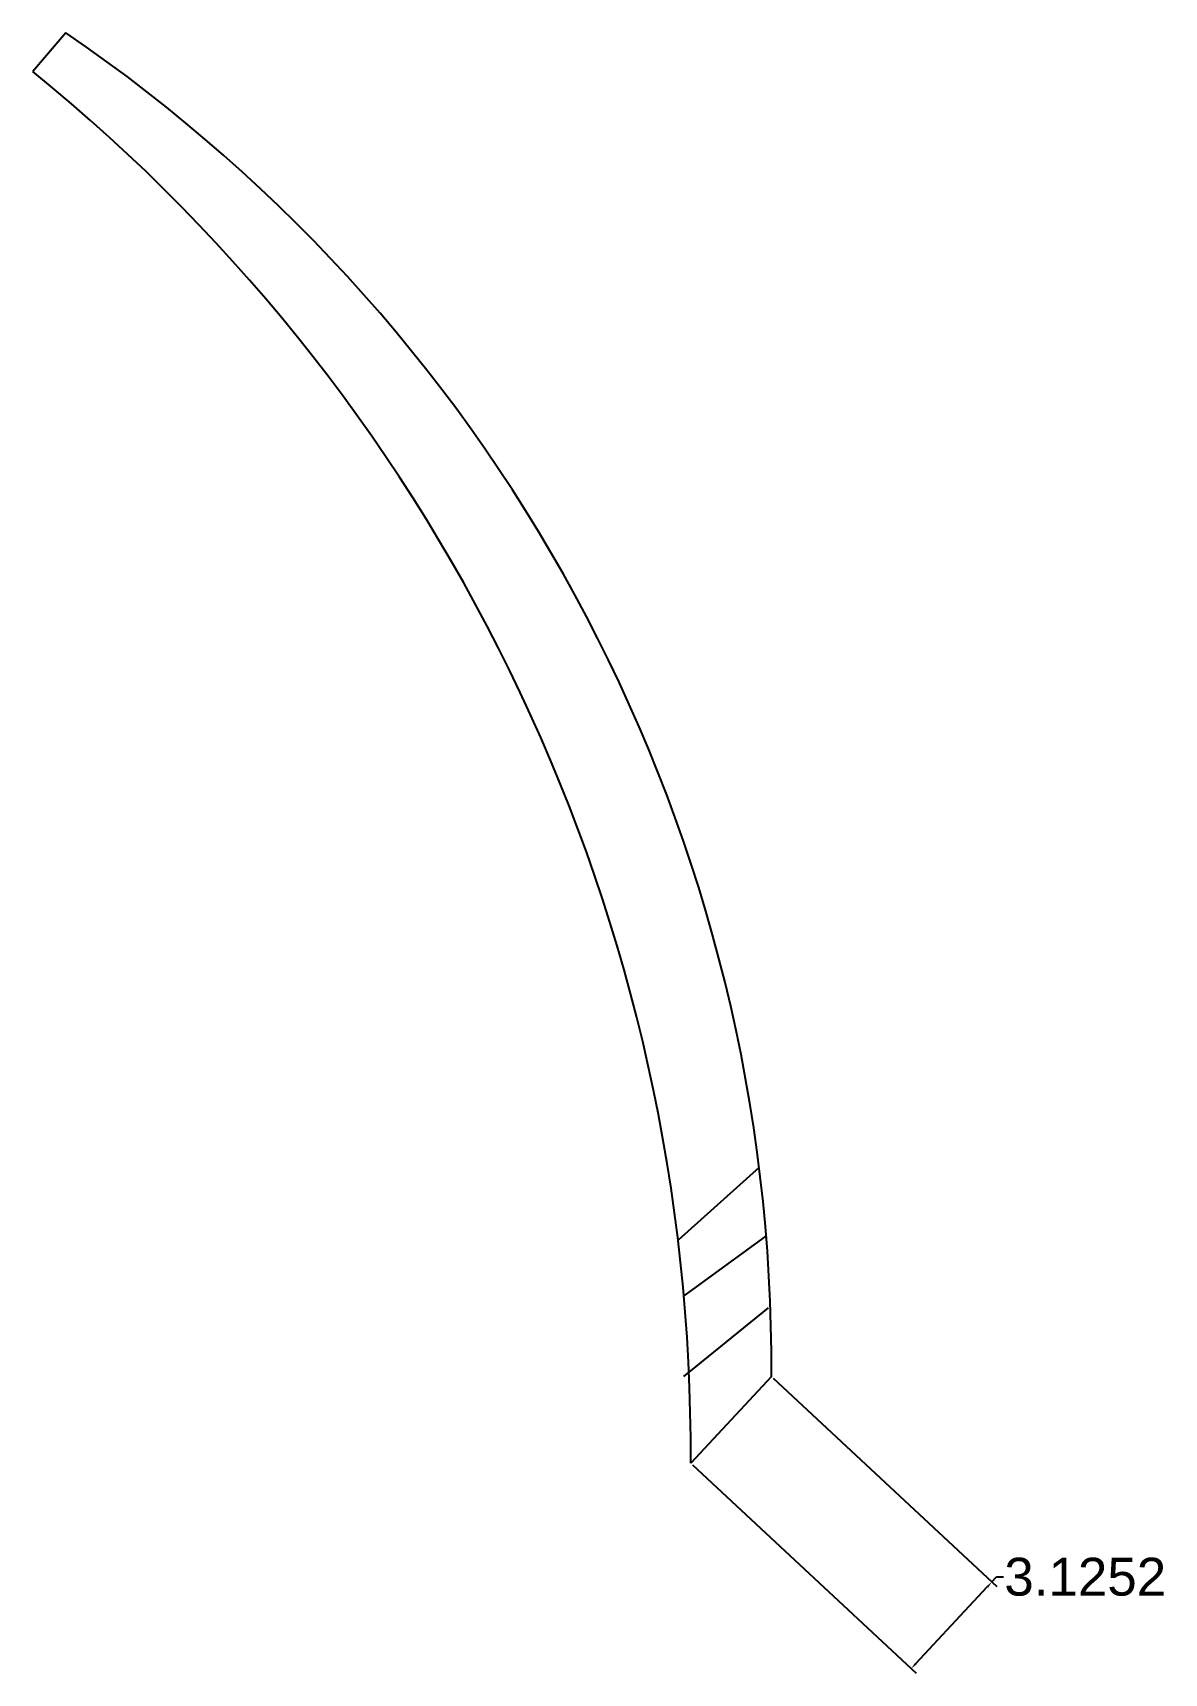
# Model space of a CAD drawing. Header units: millimetres. Extents: x 71.9 to 101.7, y 17.8 to 61.1.
import ezdxf

# ---------------------------------------------------------------- set-up
doc = ezdxf.new("R2010")
doc.units = ezdxf.units.MM
doc.header["$MEASUREMENT"] = 0
doc.layers.add('cotare', color=3, linetype='Continuous')
doc.styles.get("Standard").update_dxf_attribs({"font": 'arial.ttf'})
doc.dimstyles.new('Annotative', dxfattribs={"dimscale": 0, "dimtxt": 1, "dimasz": 0.18, "dimexe": 0.18, "dimexo": 0.0625, "dimgap": 0.09, "dimtad": 0, "dimtih": 1, "dimtoh": 1, "dimdec": 4, "dimzin": 0, "dimdsep": 46, "dimtxsty": 'Standard', "dimcen": 0.09, "dimadec": 0, "dimazin": 0, "dimtfac": 1, "dimtdec": 4, "dimtofl": 0, "dimtmove": 0, "dimatfit": 3, "dimfxl": 1, "dimtolj": 1, "dimtzin": 0, "dimarcsym": 0})

# ---------------------------------------------------------------- blocks, each defined once
blk = doc.blocks.new('*D5')
at = {"layer": 'cotare', "color": 0, "lineweight": -2, "transparency": 16777216}
for p, q in [((91.419, 25.627), (97.324, 20.122)), ((89.288, 23.341), (95.193, 17.836)), ((97.192, 20.245), (97.315, 20.377)), ((97.315, 20.377), (97.495, 20.377)), ((95.184, 18.091), (97.07, 20.113))]:
    blk.add_line(p, q, dxfattribs=at)
at = {"layer": 'cotare', "color": 0, "transparency": 16777216}
for points in [[(97.048, 20.134), (97.092, 20.093), (97.192, 20.245)], [(95.162, 18.111), (95.206, 18.07), (95.061, 17.959)]]:
    blk.add_solid(points, dxfattribs=at)
at = {"layer": 'Defpoints', "color": 0, "transparency": 16777216}
for p in [(91.373, 25.669), (89.242, 23.383), (97.192, 20.245)]:
    blk.add_point(p, dxfattribs=at)
at = {"layer": 'cotare', "color": 0, "transparency": 16777216, "insert": (99.655, 20.377), "char_height": 1, "attachment_point": 5}
blk.add_mtext('\\A1;3.1252', dxfattribs=at)

msp = doc.modelspace()

# ---------------------------------------------------------------- linework, layer by layer
for p, q in [((72.74744, 61.14365), (71.87931, 60.11884)), ((91.04781, 31.18639), (88.90866, 29.27147)), ((91.23331, 29.38233), (89.06152, 27.80274)), ((89.06152, 25.66932), (91.29388, 27.48245)), ((91.37281, 25.66932), (89.24194, 23.38319))]:
    msp.add_line(p, q)
for centre, radius, start, end in [((48.76986, 25.92784), 42.60373, 359.652327, 55.750014), ((42.32941, 23.68152), 46.91348, 359.635643, 50.958673)]:
    msp.add_arc(centre, radius, start, end)

# ---------------------------------------------------------------- dimensions: what is measured, and where the dimension line sits
at = {"layer": 'cotare'}
dim = msp.add_aligned_dim(p1=(89.24194, 23.38319), p2=(91.37281, 25.66932), distance=-7.95554, dimstyle='Annotative', dxfattribs=at)
dim.commit()
dim.dimension.update_dxf_attribs({"geometry": '*D5', "text_midpoint": (99.65535, 20.37665)})

doc.saveas('drawing.dxf')
